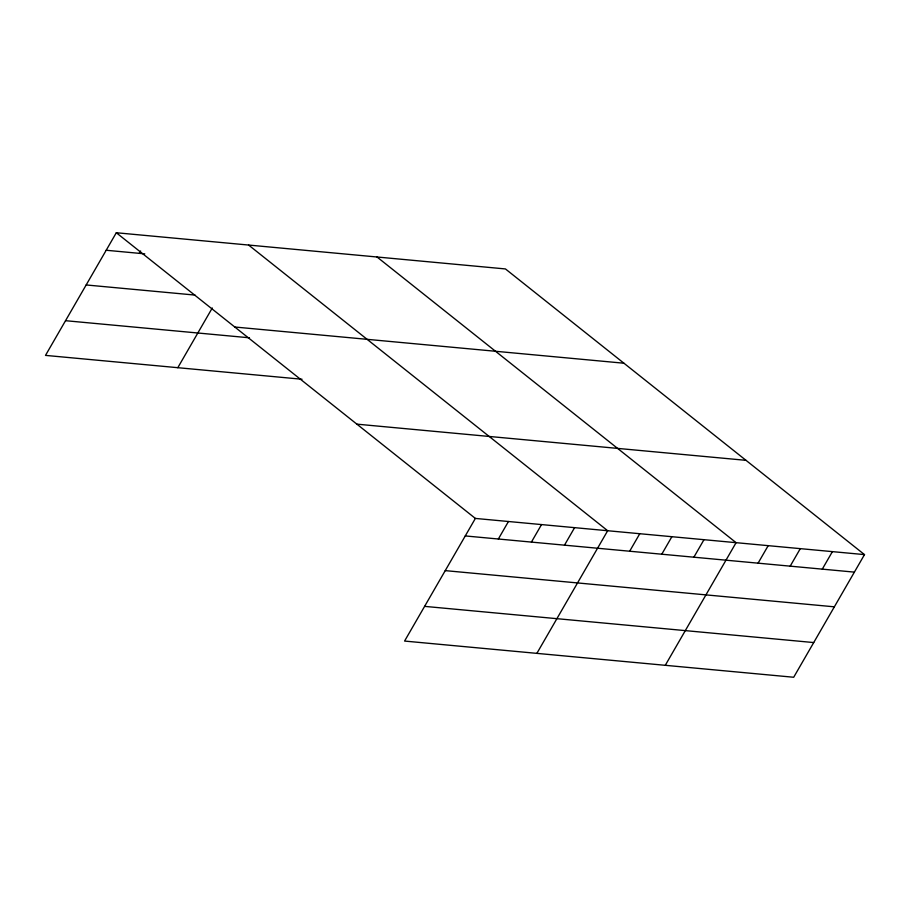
<?xml version="1.0" encoding="UTF-8"?>
<svg xmlns="http://www.w3.org/2000/svg" width="910" height="910" viewBox="0 0 910 910"><rect width="100%" height="100%" fill="white"/><g stroke="black" fill="none" stroke-linecap="round" stroke-linejoin="round"><path stroke-width="1.36" d="M864.5 554.611L475.373 518.427L404.575 641.061L793.691 677.256L864.5 554.611L505.437 268.939L116.309 232.744L45.5 355.389L302.029 379.242M139.264 253.344L140.618 251.001M177.803 367.697L212.28 307.978M498.339 539.016L508.451 521.498M531.417 542.087L541.53 524.57M564.484 545.17L574.597 527.652M536.866 653.369L607.675 530.723L248.612 245.052M629.663 551.232L639.776 533.715M661.775 554.213L671.887 536.695M693.875 557.193L703.987 539.687M665.278 665.312L736.088 542.667L377.024 256.995M758.076 563.165L768.188 545.659M790.187 566.157L800.299 548.639M822.287 569.137L832.4 551.631M106.197 250.261L144.781 253.856M86.166 284.955L195.036 295.079M234.803 327.02L623.919 363.215M65.531 320.695L249.476 337.803M356.879 424.151L746.007 460.335M465.26 535.933L854.388 572.128M445.229 570.627L834.356 606.822M424.595 606.367L813.722 642.562M116.309 232.744L475.373 518.427"/></g></svg>
